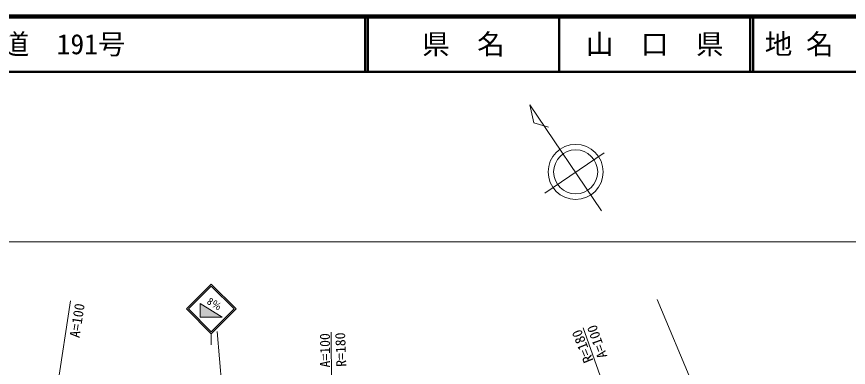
# Model space of a CAD drawing. Units: millimetres, scale not verified. Extents: x 40000 to 680000, y 20000 to 380000.
# Drawn here: x 234458 to 385565, y 316295 to 380000 of the extents above; entities that cross this region are included whole.
import ezdxf
from ezdxf.enums import TextEntityAlignment as Align

# ---------------------------------------------------------------- set-up
doc = ezdxf.new("R2010")
doc.units = ezdxf.units.MM
doc.header["$LTSCALE"] = 1000
for name, color, linetype, lineweight in [('M-BGD', 7, 'Continuous', 13), ('M-STR-HTXT', 7, 'Continuous', 13), ('M-STR-STRC', 7, 'Continuous', 13), ('M-TTL', 2, 'Continuous', 140), ('M-TTL-LINE', 7, 'Continuous', 50)]:
    doc.layers.add(name, color=color, linetype=linetype, lineweight=lineweight)
doc.layers.add('M-TTL-TXT', color=7, linetype='Continuous')
doc.styles.add('ＭＳ ゴシック', font='')
doc.styles.get('ＭＳ ゴシック').set_extended_font_data('MS Gothic')

msp = doc.modelspace()

# ---------------------------------------------------------------- hatches: boundary and pattern name
at = {"layer": 'M-STR-STRC'}
msp.add_hatch(color=256, dxfattribs=at).paths.add_polyline_path([(267828, 327902), (271828, 325402), (267828, 325402)])

# ---------------------------------------------------------------- linework, layer by layer
at = {"layer": 'M-BGD'}
for p, q in [((327681, 363953), (340705, 344709)), ((327681, 363953), (328435, 360724)), ((328435, 360724), (331103, 359920)), ((341188, 355245), (330413, 347952)), ((366969, 290258), (350832, 328620))]:
    msp.add_line(p, q, dxfattribs=at)
for radius in [5000, 4000]:
    msp.add_circle((336021, 351797), radius, dxfattribs=at)
msp.add_open_spline([(234133, 289844), (234288, 290754), (234478, 291658), (234598, 292572), (234724, 293522), (234804, 294478), (234865, 295434), (234946, 296718), (235077, 298008), (234998, 299293), (234885, 301131), (234591, 302966), (234133, 304749), (233839, 305891), (233310, 306959), (232935, 308076), (232461, 309486), (232055, 310917), (231604, 312335), (231364, 313090), (230996, 313814), (230872, 314597), (230710, 315627), (230872, 316682), (230872, 317724)], degree=3, knots=[0, 0, 0, 0, 1, 1, 1, 2, 2, 2, 3, 3, 3, 4, 4, 4, 5, 5, 5, 6, 6, 6, 7, 7, 7, 8, 8, 8, 8], dxfattribs=at)
at = {"layer": 'M-STR-HTXT'}
for p, q in [((198814, 339073), (571009, 339073)), ((236528, 277967), (244247, 328404)), ((351774, 282758), (337401, 323480)), ((291889, 272644), (291622, 322681))]:
    msp.add_line(p, q, dxfattribs=at)
at = {"layer": 'M-STR-STRC'}
for p, q in [((265329, 326903), (269829, 331403)), ((265682, 326903), (269829, 331049)), ((274329, 326903), (269829, 331403)), ((273975, 326903), (269829, 331049)), ((265329, 326903), (269829, 322402)), ((265682, 326903), (269829, 322756)), ((267828, 327902), (267828, 325402)), ((271828, 325402), (267828, 327902)), ((269829, 322756), (273975, 326903)), ((269829, 322403), (274329, 326903)), ((267828, 325402), (271828, 325402)), ((269829, 322402), (269829, 320402)), ((274552, 278759), (270892, 322808))]:
    msp.add_line(p, q, dxfattribs=at)
at = {"layer": 'M-TTL'}
msp.add_line((680000, 380000), (40000, 380000), dxfattribs=at)
at = {"layer": 'M-TTL-LINE'}
for p, q in [((297750, 380000), (297750, 370000)), ((298250, 380000), (298250, 370000)), ((333000, 380000), (333000, 370000)), ((367750, 380000), (367750, 370000)), ((368250, 380000), (368250, 370000)), ((40000, 370000), (680000, 370000))]:
    msp.add_line(p, q, dxfattribs=at)

# ---------------------------------------------------------------- texts
at = {"layer": 'M-STR-HTXT', "style": 'ＭＳ ゴシック'}
for s, rotation, p in [('A=100', 81.099, (245454, 324812)), ('A=100', 109.341, (339909, 320943)), ('A=100', 90.446, (290470, 319387)), ('R=180', 92.252, (293326, 319513)), ('R=180', 111.944, (337257, 320115))]:
    msp.add_text(s, height=1833, rotation=rotation, dxfattribs=at).set_placement(p, align=Align.MIDDLE_CENTER)
at = {"layer": 'M-STR-STRC', "style": 'ＭＳ ゴシック'}
msp.add_text('8％', height=1320, rotation=327.995, dxfattribs=at).set_placement((269828, 326902), align=Align.BOTTOM_CENTER)
at = {"layer": 'M-TTL-TXT', "style": 'ＭＳ ゴシック'}
for s, p in [('一般国道\u3000191号', (216734, 375000)), ('地 名', (370380, 375000))]:
    msp.add_text(s, height=3666, dxfattribs=at).set_placement(p, align=Align.MIDDLE_LEFT)
for s, p in [('県\u3000名', (315625, 375000)), ('山\u3000口\u3000県', (350375, 375000))]:
    msp.add_text(s, height=3666, dxfattribs=at).set_placement(p, align=Align.MIDDLE_CENTER)

doc.saveas('drawing.dxf')
